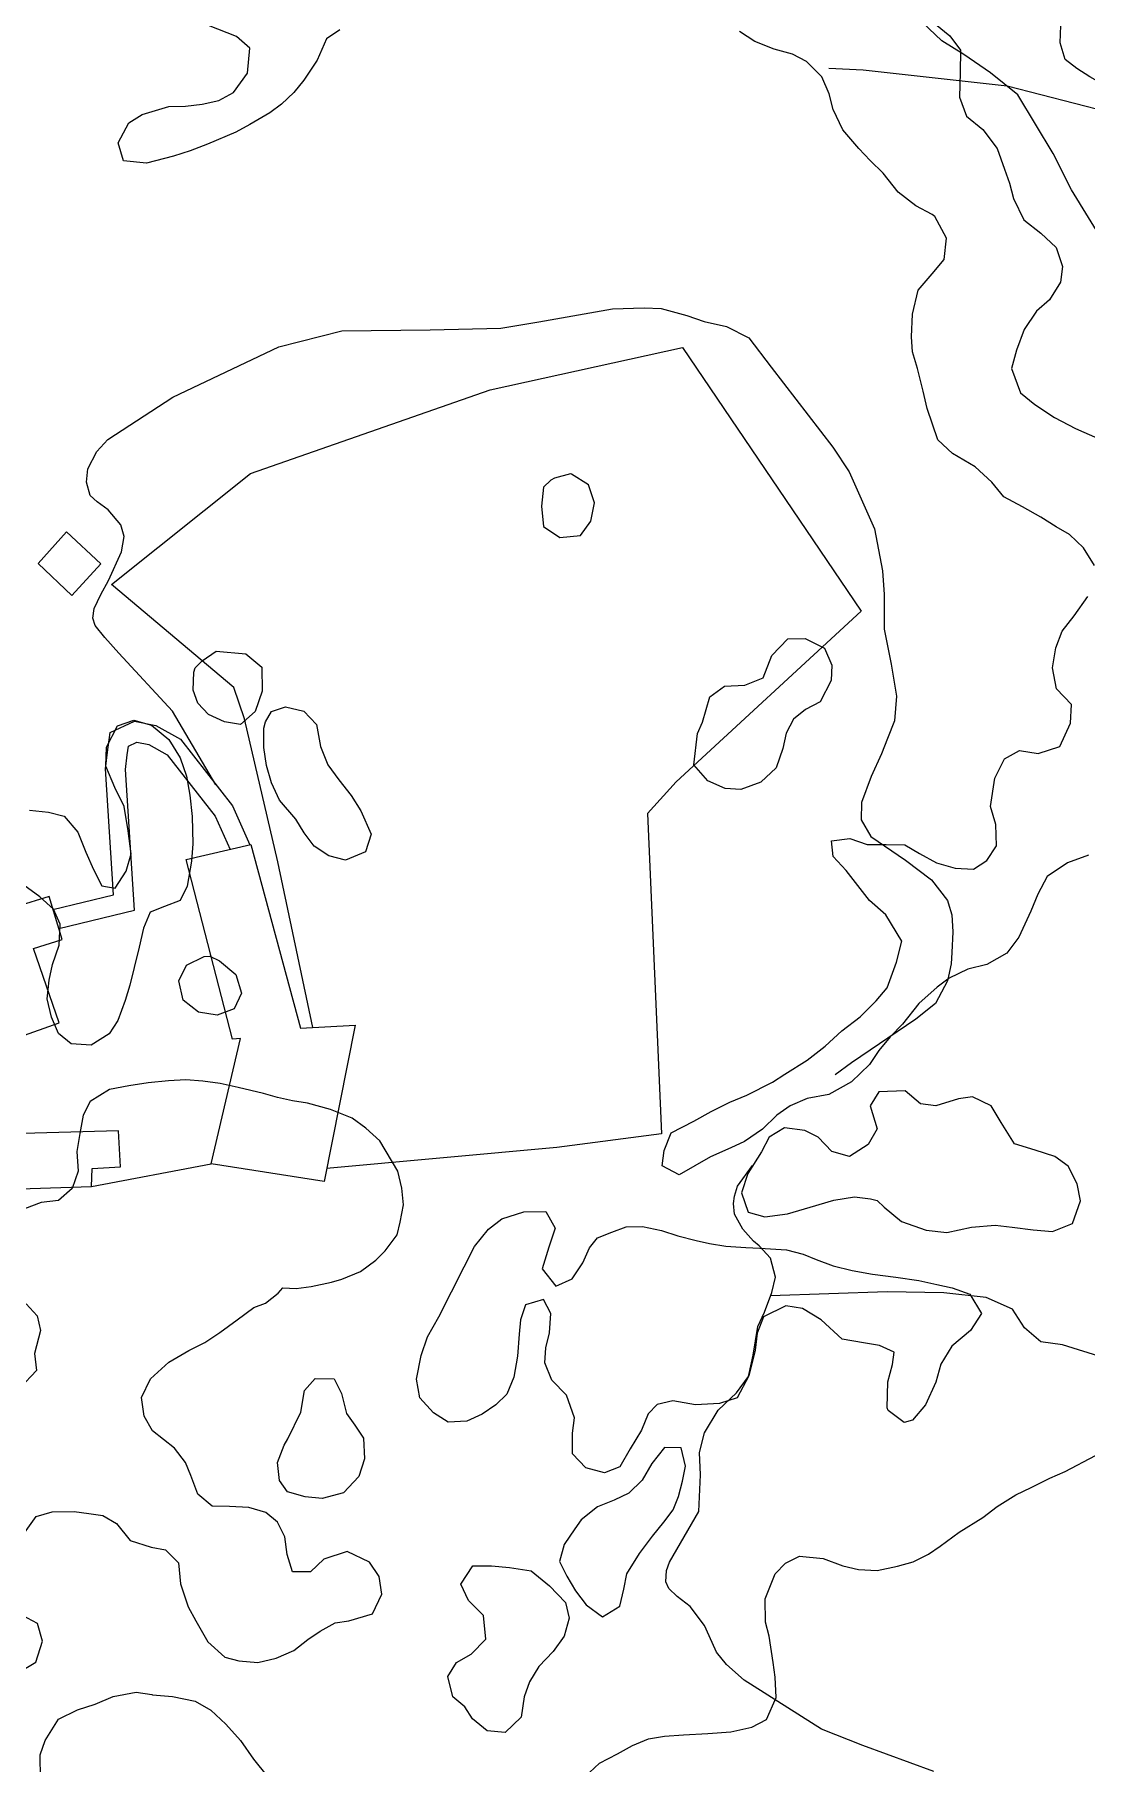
# Model space of a CAD drawing. Header units: metres. Extents: x 4652992 to 4879070, y 2074171 to 2309877.
# Drawn here: x 4654336.2 to 4654410.1, y 2308891.9 to 2309013.5 of the extents above; entities that cross this region are included whole.
import ezdxf

# ---------------------------------------------------------------- set-up
doc = ezdxf.new("R2010")
doc.units = ezdxf.units.M
doc.header["$MEASUREMENT"] = 0
doc.linetypes.add('DGN Style 2', pattern=[66.27138, 39.762828, -26.508552])
doc.linetypes.add('DGN Style 3', pattern=[92.779933, 66.271381, -26.508552])
for name, color, linetype, lineweight in [('Level 1', 2, 'Continuous', 0), ('Level 20', 30, 'DGN Style 3', 0), ('Level 30', 5, 'Continuous', 0), ('Level 31', 38, 'Continuous', 0), ('Level 37', 3, 'Continuous', 0), ('Level 40', 1, 'Continuous', 0), ('Level 54', 30, 'DGN Style 2', 0)]:
    doc.layers.add(name, color=color, linetype=linetype, lineweight=lineweight)

msp = doc.modelspace()

# ---------------------------------------------------------------- linework, layer by layer
at = {"layer": 'Level 1'}
msp.add_polyline3d([(4654476.234953, 2308969.123323, 1318.657733), (4654467.435702, 2308984.263286, 1307.357733), (4654463.784516, 2308991.728323, 1303.932733), (4654461.297513, 2308994.615591, 1302.157733), (4654454.764553, 2308998.147217, 1300.757733), (4654447.273931, 2309000.622819, 1299.582733), (4654431.548576, 2309003.760005, 1298.432733), (4654414.005677, 2309007.394726, 1297.232733), (4654404.54652, 2309009.843831, 1296.699424), (4654394.429732, 2309010.961918, 1295.799424), (4654392.031586, 2309011.090166, 1295.224424)], dxfattribs=at)
at = {"layer": 'Level 20', "linetype": 'Continuous'}
for points in [[(4654411.467688, 2308998.653444, 1296.864203), (4654409.073549, 2309002.559684, 1296.714203), (4654407.784626, 2309005.107581, 1296.689203), (4654405.298046, 2309009.229962, 1296.714203), (4654403.391084, 2309010.787625, 1296.676703), (4654401.504629, 2309012.060344, 1296.626703), (4654399.973847, 2309013.032636, 1296.514203), (4654398.156897, 2309014.739409, 1296.601703)], [(4654348.954388, 2308960.721269, 1307.276496), (4654345.902249, 2308965.909944, 1306.401496), (4654342.126594, 2308969.980104, 1306.113996), (4654341.144186, 2308971.075026, 1305.888996), (4654340.466501, 2308971.911281, 1305.663996), (4654340.306445, 2308972.443465, 1305.301496), (4654340.400548, 2308973.115139, 1305.063996), (4654340.869905, 2308974.094165, 1304.763996), (4654341.398381, 2308975.088254, 1304.426496), (4654342.322268, 2308977.104809, 1303.863996), (4654342.50477, 2308978.172676, 1303.651496), (4654342.270578, 2308978.997365, 1303.526496), (4654341.388731, 2308980.043174, 1303.376496), (4654340.598887, 2308980.62665, 1303.188996), (4654340.110723, 2308981.062784, 1302.926496), (4654339.846878, 2308982.004476, 1302.676496), (4654339.940794, 2308982.925216, 1302.463996), (4654340.575537, 2308984.145671, 1302.088996), (4654341.352468, 2308985.003769, 1301.676496), (4654345.921078, 2308987.986286, 1300.363996), (4654353.371934, 2308991.516298, 1299.888996), (4654357.80594, 2308992.645985, 1299.538996), (4654364.008781, 2308992.706733, 1299.251496), (4654368.972767, 2308992.837975, 1299.138996), (4654371.633358, 2308993.26672, 1299.138996), (4654376.827367, 2308994.178999, 1298.801496), (4654379.047692, 2308994.258916, 1298.601496), (4654380.233322, 2308994.199772, 1298.463996), (4654382.051969, 2308993.728943, 1297.963996), (4654383.26744, 2308993.303731, 1297.751496), (4654384.831739, 2308992.94248, 1297.501496), (4654386.4082, 2308992.135922, 1297.176496), (4654387.958987, 2308990.089706, 1297.026496), (4654392.306438, 2308984.458793, 1296.963996), (4654393.451942, 2308982.720359, 1296.926496), (4654395.234819, 2308978.715447, 1297.126496), (4654395.804701, 2308975.771621, 1297.238996), (4654395.903536, 2308974.090367, 1297.426496), (4654395.917201, 2308971.652527, 1297.538996), (4654396.400974, 2308969.197446, 1297.663996), (4654396.766319, 2308966.961307, 1297.626496), (4654396.628673, 2308965.219804, 1297.513996), (4654396.153611, 2308963.965298, 1297.413996), (4654395.719802, 2308962.895682, 1297.313996), (4654395.002554, 2308961.305446, 1297.201496), (4654394.318001, 2308959.486882, 1297.376496), (4654394.292327, 2308958.247224, 1297.401496), (4654394.979134, 2308957.076989, 1297.488996), (4654397.398855, 2308955.426538, 1297.601496), (4654399.235933, 2308954.038682, 1297.776496), (4654400.360529, 2308952.581402, 1297.951496), (4654400.410903, 2308952.432312, 1297.951496)], [(4654400.410903, 2308952.432312, 1297.951496), (4654400.66649, 2308951.568609, 1297.801496), (4654400.735873, 2308950.387922, 1297.582746), (4654400.653828, 2308948.925969, 1297.513996), (4654400.628209, 2308948.128807, 1297.357746), (4654400.360344, 2308946.940703, 1297.313996), (4654399.5265, 2308945.351718, 1297.213996), (4654398.140769, 2308944.245581, 1297.120246), (4654393.622674, 2308941.163344, 1297.020246), (4654392.469453, 2308940.323343, 1297.007746)], [(4654399.401263, 2308891.339712, 1301.66322), (4654394.413092, 2308893.174396, 1300.01322), (4654391.515891, 2308894.314277, 1299.77572), (4654386.069844, 2308897.757106, 1299.50072), (4654384.828425, 2308898.861178, 1299.50072), (4654384.126887, 2308899.732986, 1299.50072), (4654383.613188, 2308900.878158, 1299.45072), (4654383.273193, 2308901.604111, 1299.42572), (4654382.268482, 2308902.945304, 1299.37572), (4654381.371695, 2308903.656233, 1299.33822), (4654380.777852, 2308904.203628, 1299.27572), (4654380.560144, 2308904.68605, 1299.26322), (4654380.620603, 2308905.481834, 1299.23822), (4654380.835081, 2308906.056406, 1299.23822), (4654382.891126, 2308909.621182, 1299.23822), (4654382.999086, 2308912.215823, 1299.23822), (4654382.922209, 2308913.785956, 1299.17572), (4654383.282611, 2308915.16935, 1299.11322), (4654384.233853, 2308916.756494, 1299.05072), (4654385.53459, 2308917.977456, 1298.97572), (4654386.376275, 2308919.110908, 1298.95072), (4654386.7024, 2308920.611427, 1298.85072), (4654387.040342, 2308922.638123, 1298.73822), (4654387.49871, 2308923.643182, 1298.66322), (4654388.025176, 2308925.025692, 1298.61322), (4654388.273475, 2308926.094839, 1298.56322), (4654387.933023, 2308927.432493, 1298.38822), (4654387.119154, 2308928.295904, 1298.28822), (4654386.737927, 2308928.639766, 1298.23822), (4654385.972927, 2308929.466935, 1298.11322), (4654385.390903, 2308930.540507, 1297.98822), (4654385.329303, 2308931.273972, 1297.92572), (4654385.394854, 2308931.790867, 1297.85072), (4654385.606786, 2308932.504884, 1297.66322), (4654386.646038, 2308933.965621, 1297.26322)], [(4654444.315119, 2308916.317073, 1302.69447), (4654443.457728, 2308915.388951, 1302.18197), (4654440.724903, 2308913.652842, 1300.60697), (4654438.865205, 2308913.58123, 1300.00697), (4654433.871091, 2308915.705052, 1298.77572), (4654424.054144, 2308918.937661, 1298.53822), (4654411.36721, 2308920.434678, 1298.53822), (4654408.443916, 2308921.344275, 1298.53822), (4654406.916874, 2308921.544805, 1298.53822), (4654405.765673, 2308922.545918, 1298.53822), (4654404.924459, 2308923.854343, 1298.53822), (4654403.068703, 2308924.677903, 1298.53822), (4654400.112271, 2308925.004578, 1298.53822), (4654396.128578, 2308925.073451, 1298.53822), (4654387.932487, 2308924.782289, 1298.622023)]]:
    msp.add_polyline3d(points, dxfattribs=at)
at = {"layer": 'Level 30', "color": 1}
for points in [[(4654333.699204, 2308956.282314, 1315.51947), (4654322.613581, 2308952.463305, 1315.43822), (4654326.954113, 2308939.963713, 1315.39447), (4654332.293088, 2308942.03201, 1315.66947), (4654332.622854, 2308941.124004, 1315.69447), (4654334.307546, 2308941.765818, 1315.70072), (4654334.045395, 2308942.5935, 1315.70072), (4654337.924869, 2308943.98102, 1315.56322), (4654336.138244, 2308949.20369, 1315.14447), (4654338.137096, 2308949.846047, 1315.07572), (4654337.226489, 2308952.858399, 1315.22572), (4654334.959345, 2308952.166386, 1315.53822), (4654333.699204, 2308956.282314, 1315.51947)], [(4654351.394727, 2308956.516705, 1309.66322), (4654354.890431, 2308943.610703, 1310.36322), (4654358.724729, 2308943.831784, 1310.00697), (4654356.549077, 2308932.826582, 1309.61322), (4654348.616756, 2308934.060713, 1310.13822), (4654350.677977, 2308942.890143, 1310.21947), (4654350.119178, 2308942.835104, 1310.23197), (4654346.862817, 2308955.476525, 1310.27572), (4654351.394727, 2308956.516705, 1309.66322)], [(4654342.103744, 2308936.400554, 1313.96322), (4654333.687197, 2308936.157257, 1314.58197), (4654333.727631, 2308932.259586, 1314.75072), (4654340.217262, 2308932.47991, 1314.22572), (4654340.263599, 2308933.732258, 1314.15072), (4654342.251557, 2308933.867971, 1313.95697), (4654342.103744, 2308936.400554, 1313.96322)]]:
    msp.add_polyline3d(points, dxfattribs=at)
at = {"layer": 'Level 31'}
msp.add_3dface([(4654338.836047, 2308974.037578, 1306.584336), (4654336.45087, 2308976.290706, 1306.490586), (4654338.450413, 2308978.508377, 1306.078086), (4654340.865157, 2308976.262786, 1306.221836)], dxfattribs=at)
at = {"layer": 'Level 37'}
msp.add_line((4654340.217263, 2308932.47991, 1313.872595), (4654348.616756, 2308934.060713, 1310.460095), dxfattribs=at)
msp.add_polyline3d([(4654355.762301, 2308943.660974, 1309.510095), (4654353.295098, 2308955.297319, 1309.072595), (4654350.958916, 2308965.368649, 1307.922595), (4654350.20091, 2308967.56541, 1307.822595), (4654341.602525, 2308974.808929, 1306.722595), (4654351.370703, 2308982.618919, 1301.872595), (4654368.222906, 2308988.483729, 1300.847595), (4654381.74461, 2308991.478872, 1299.522595), (4654394.296496, 2308972.94041, 1299.347595), (4654381.298482, 2308960.926766, 1299.835095), (4654379.28077, 2308958.696965, 1299.635095), (4654380.254767, 2308936.191564, 1300.635095), (4654372.898026, 2308935.225386, 1300.835095), (4654356.729649, 2308933.73998, 1308.385095)], dxfattribs=at)
at = {"layer": 'Level 40', "color": 3}
for points in [[(4654357.665277, 2309013.806593, 1305.89447), (4654356.732209, 2309013.164713, 1305.26947), (4654356.061958, 2309011.681461, 1304.54447), (4654355.122637, 2309010.255713, 1303.99447), (4654354.422705, 2309009.395751, 1303.71947), (4654353.56133, 2309008.570291, 1303.46947), (4654352.747869, 2309007.958935, 1303.14447), (4654351.3244, 2309007.141431, 1302.14447), (4654350.361475, 2309006.618104, 1302.11947), (4654348.363932, 2309005.755029, 1301.94447), (4654347.131938, 2309005.289206, 1301.74447), (4654345.977714, 2309004.918934, 1301.66947), (4654344.064019, 2309004.430543, 1301.41947), (4654342.467482, 2309004.603488, 1301.14447), (4654342.073257, 2309005.865545, 1300.99447), (4654342.839158, 2309007.27227, 1300.91947), (4654343.760248, 2309007.860624, 1300.89447), (4654345.632107, 2309008.414042, 1300.91947), (4654346.82209, 2309008.440156, 1301.06947), (4654347.982215, 2309008.584823, 1301.24447), (4654349.166296, 2309008.836541, 1301.41947), (4654350.195013, 2309009.401894, 1301.59447), (4654351.176169, 2309010.762615, 1302.09447), (4654351.344216, 2309012.521453, 1302.36947), (4654350.399699, 2309013.340256, 1302.41947), (4654348.426641, 2309014.098444, 1302.44447)], [(4654399.528259, 2309014.207092, 1299.933293), (4654400.528981, 2309013.373986, 1299.958293), (4654401.266114, 2309012.372212, 1299.933293), (4654401.254434, 2309010.799186, 1299.883293), (4654401.206835, 2309009.065041, 1299.808293), (4654401.698387, 2309007.721938, 1299.758293), (4654402.848911, 2309006.800507, 1299.758293), (4654403.84973, 2309005.460962, 1299.783293), (4654404.371262, 2309003.998907, 1299.883293), (4654404.71895, 2309003.024203, 1299.983293), (4654404.988768, 2309001.953626, 1300.083293), (4654405.725998, 2309000.445412, 1300.108293), (4654406.930447, 2308999.512441, 1300.083293), (4654408.003101, 2308998.495136, 1300.033293), (4654408.440728, 2308997.163574, 1300.008293), (4654408.309128, 2308996.06636, 1299.883293), (4654407.524494, 2308994.827549, 1299.733293), (4654406.607968, 2308994.010843, 1299.558293), (4654405.757437, 2308992.729865, 1299.508293), (4654405.206509, 2308991.272235, 1299.633293), (4654404.865245, 2308989.994814, 1299.633293), (4654405.500661, 2308988.283313, 1299.383293), (4654406.501383, 2308987.450207, 1299.283293), (4654407.879578, 2308986.536324, 1299.233293), (4654409.347615, 2308985.772022, 1299.233293), (4654410.893522, 2308985.103593, 1299.308293)], [(4654422.809024, 2309014.13975, 1301.320793), (4654424.3881, 2309013.410656, 1301.320793), (4654425.632972, 2309012.445358, 1301.320793), (4654426.183273, 2309011.516663, 1301.158293), (4654426.244099, 2309010.161215, 1300.995793), (4654425.473735, 2309009.235153, 1300.808293), (4654424.370489, 2309009.079439, 1300.683293), (4654423.094969, 2309009.408033, 1300.445793), (4654421.834278, 2309009.677522, 1300.283293), (4654420.623409, 2309009.293105, 1300.120793), (4654419.20296, 2309008.226331, 1300.133293), (4654418.168519, 2309008.251683, 1300.245793), (4654416.827689, 2309008.790011, 1300.483293), (4654415.406058, 2309009.093902, 1300.795793), (4654414.34163, 2309008.985826, 1300.983293), (4654412.767891, 2309009.23833, 1301.083293), (4654411.722116, 2309009.713586, 1301.083293), (4654410.354793, 2309010.509286, 1301.145793), (4654409.446298, 2309011.095035, 1301.158293), (4654408.630267, 2309011.716954, 1301.120793), (4654408.274056, 2309012.883836, 1300.933293), (4654408.323357, 2309014.103872, 1300.795793)], [(4654399.278709, 2309000.81918, 1299.13197), (4654398.14544, 2309001.425873, 1299.04447), (4654396.895769, 2309002.393979, 1298.91947), (4654395.83779, 2309003.713768, 1298.69447), (4654394.938046, 2309004.607117, 1298.48197), (4654394.139971, 2309005.450702, 1298.25697), (4654392.995238, 2309006.760979, 1298.04447), (4654392.329199, 2309008.193354, 1298.01947), (4654392.039826, 2309009.292853, 1298.01947), (4654391.520199, 2309010.497632, 1298.04447), (4654390.46204, 2309011.565051, 1298.18197), (4654389.478274, 2309012.083715, 1298.35697), (4654388.177319, 2309012.445778, 1298.61947), (4654386.831621, 2309012.985673, 1298.90697), (4654385.749276, 2309013.693669, 1299.20697)], [(4654410.683943, 2308976.142889, 1299.53197), (4654409.921387, 2308977.37417, 1299.40697), (4654408.941222, 2308978.313144, 1299.28197), (4654407.999449, 2308978.860625, 1299.20697), (4654406.917653, 2308979.542245, 1299.10697), (4654405.623296, 2308980.260569, 1299.15697), (4654404.328939, 2308980.978893, 1299.45697), (4654403.47445, 2308982.006126, 1299.58197), (4654402.301121, 2308983.088415, 1299.68197), (4654400.717019, 2308984.021711, 1299.83197), (4654399.683714, 2308984.969861, 1299.98197), (4654398.936307, 2308987.188174, 1300.00697), (4654398.661709, 2308988.390178, 1300.00697), (4654398.24244, 2308990.002027, 1299.85697), (4654397.905004, 2308991.159902, 1299.78197), (4654397.823571, 2308992.218591, 1299.70697), (4654397.89226, 2308993.801163, 1299.58197), (4654398.308884, 2308995.488598, 1299.53197), (4654399.285603, 2308996.639476, 1299.58197), (4654400.126946, 2308997.648788, 1299.55697), (4654400.292217, 2308999.159703, 1299.35697), (4654399.471873, 2309000.675865, 1299.28197), (4654399.278709, 2309000.81918, 1299.13197)], [(4654371.832063, 2308980.310624, 1301.920793), (4654371.963155, 2308978.8884, 1302.095793), (4654373.109401, 2308978.113952, 1302.145793), (4654374.571159, 2308978.24814, 1302.045793), (4654375.303461, 2308979.263017, 1301.920793), (4654375.562382, 2308980.546233, 1301.845793), (4654375.14252, 2308981.807008, 1301.670793), (4654373.936733, 2308982.566278, 1301.583293), (4654373.856349, 2308982.583433, 1301.558293), (4654372.751857, 2308982.289343, 1301.533293), (4654372.495834, 2308982.148789, 1301.533293), (4654371.962964, 2308981.649048, 1301.545793), (4654371.832063, 2308980.310624, 1301.920793)], [(4654410.264597, 2308955.762575, 1300.83197), (4654408.80032, 2308955.245689, 1300.83197), (4654407.364738, 2308954.284005, 1300.80697), (4654406.697161, 2308953.024766, 1300.73197), (4654406.208402, 2308951.844612, 1300.73197), (4654405.381004, 2308950.008185, 1300.70697), (4654404.520264, 2308948.892261, 1300.70697), (4654403.113776, 2308948.090494, 1300.70697), (4654401.794573, 2308947.76848, 1300.65697), (4654400.47032, 2308947.117455, 1300.58197), (4654399.643724, 2308946.490459, 1300.53197), (4654398.338467, 2308945.34133, 1300.48197), (4654397.197279, 2308943.888969, 1300.35697), (4654396.322192, 2308942.995444, 1300.30697), (4654395.543687, 2308942.030261, 1300.18197), (4654394.871461, 2308941.046727, 1300.08197), (4654393.609646, 2308939.835117, 1300.05697), (4654392.024342, 2308938.954266, 1300.03197), (4654390.492578, 2308938.668955, 1300.00697), (4654389.3037, 2308938.159496, 1299.93197), (4654388.361126, 2308937.497546, 1299.93197), (4654387.360362, 2308936.515761, 1300.08197), (4654386.103596, 2308935.633161, 1300.38197), (4654385.146675, 2308935.19361, 1300.53197), (4654383.716142, 2308934.560937, 1300.68197), (4654382.614148, 2308933.926514, 1300.73197), (4654381.512153, 2308933.292092, 1300.83197), (4654380.314378, 2308933.938758, 1300.80697), (4654380.455203, 2308935.01405, 1300.68197), (4654380.953662, 2308936.24751, 1300.53197), (4654382.529268, 2308937.075055, 1300.38197), (4654383.74724, 2308937.744432, 1300.33197), (4654385.071493, 2308938.395457, 1300.28197), (4654386.260371, 2308938.904916, 1300.23197), (4654388.067934, 2308939.80237, 1300.15697), (4654388.937972, 2308940.366884, 1300.13197), (4654390.489532, 2308941.363522, 1300.10697), (4654391.765694, 2308942.352734, 1300.10697), (4654392.945275, 2308943.413603, 1300.08197), (4654394.221437, 2308944.402814, 1300.08197), (4654395.357576, 2308945.526165, 1300.03197), (4654396.126383, 2308946.438042, 1300.03197), (4654396.784662, 2308948.24869, 1300.03197), (4654397.162493, 2308949.722902, 1300.03197), (4654396.018659, 2308951.569823, 1300.15697), (4654394.888772, 2308952.58963, 1300.20697), (4654394.217749, 2308953.420243, 1300.20697), (4654393.242633, 2308954.688228, 1300.23197), (4654392.325306, 2308955.671331, 1300.28197), (4654392.200431, 2308956.792503, 1300.35697), (4654393.490539, 2308956.954599, 1300.40697), (4654394.727107, 2308956.521156, 1300.40697), (4654396.041261, 2308956.51416, 1300.48197), (4654397.355415, 2308956.507164, 1300.53197), (4654398.39377, 2308955.888025, 1300.53197), (4654399.591545, 2308955.241359, 1300.58197), (4654400.890951, 2308954.852046, 1300.58197), (4654402.195407, 2308954.791743, 1300.58197), (4654403.128283, 2308955.400388, 1300.60697), (4654403.810206, 2308956.437227, 1300.60697), (4654403.753219, 2308957.931539, 1300.48197), (4654403.38204, 2308959.205201, 1300.38197), (4654403.687735, 2308961.186692, 1300.25697), (4654404.374708, 2308962.552543, 1300.23197), (4654405.413864, 2308963.142835, 1300.23197), (4654406.742365, 2308962.91344, 1300.23197), (4654408.259782, 2308963.42115, 1300.35697), (4654408.995246, 2308965.05353, 1300.38197), (4654409.068584, 2308966.360397, 1300.28197), (4654408.011233, 2308967.47764, 1300.18197), (4654407.731987, 2308968.955349, 1300.10697), (4654407.984142, 2308970.3413, 1299.95697), (4654408.419762, 2308971.530631, 1299.85697), (4654409.270803, 2308972.593249, 1299.78197), (4654410.233175, 2308973.966526, 1299.73197)], [(4654351.062641, 2308969.921521, 1308.389543), (4654352.186204, 2308968.994057, 1308.352043), (4654352.198878, 2308967.312967, 1308.439543), (4654351.71163, 2308965.876059, 1308.514543), (4654350.677264, 2308964.968542, 1308.477043), (4654349.554106, 2308965.153027, 1308.452043), (4654348.421947, 2308965.669606, 1308.327043), (4654347.683591, 2308966.459895, 1308.202043), (4654347.362636, 2308967.38129, 1308.189543), (4654347.394291, 2308968.640208, 1308.164543), (4654347.49114, 2308968.949729, 1308.214543), (4654347.990659, 2308969.448527, 1308.289543), (4654348.972235, 2308970.11967, 1308.252043), (4654351.062641, 2308969.921521, 1308.389543)], [(4654383.661208, 2308966.89879, 1302.308293), (4654384.69884, 2308967.651477, 1301.983293), (4654386.119677, 2308967.737976, 1301.758293), (4654387.409875, 2308968.241969, 1301.533293), (4654388.013824, 2308969.810764, 1301.308293), (4654389.146721, 2308970.98841, 1301.145793), (4654390.356495, 2308971.008617, 1301.070793), (4654391.717614, 2308970.32861, 1301.045793), (4654392.234392, 2308969.132982, 1301.058293), (4654392.189427, 2308968.057197, 1301.108293), (4654391.404186, 2308966.554909, 1301.308293), (4654390.387438, 2308966.020408, 1301.483293), (4654389.53412, 2308965.33972, 1301.658293), (4654389.034413, 2308964.36095, 1301.858293), (4654388.790294, 2308963.271993, 1302.083293), (4654388.320181, 2308961.925116, 1302.270793), (4654387.249758, 2308960.901123, 1302.320793), (4654385.846607, 2308960.393398, 1302.383293), (4654384.740899, 2308960.46231, 1302.408293), (4654383.516461, 2308961.001837, 1302.433293), (4654382.535965, 2308962.129414, 1302.383293), (4654382.804253, 2308964.326424, 1302.208293), (4654383.149329, 2308965.115541, 1302.208293), (4654383.661208, 2308966.89879, 1302.308293)], [(4654337.194146, 2308958.798998, 1313.560095), (4654338.294741, 2308958.526041, 1313.510095), (4654339.243114, 2308957.399237, 1313.522595), (4654339.811112, 2308955.980674, 1313.610095), (4654340.359321, 2308954.758076, 1313.722595), (4654340.9218, 2308953.615526, 1313.722595), (4654341.8774, 2308953.450176, 1313.272595), (4654342.636624, 2308954.639085, 1312.822595), (4654342.992923, 2308955.870208, 1312.410095), (4654342.786271, 2308957.473798, 1311.860095), (4654342.492468, 2308959.202492, 1311.247595), (4654341.852353, 2308960.523511, 1311.097595), (4654341.218992, 2308962.035901, 1310.772595), (4654341.266272, 2308963.375506, 1310.460095), (4654342.024733, 2308964.867112, 1310.172595), (4654343.191164, 2308965.270409, 1310.047595), (4654344.414968, 2308964.921121, 1309.997595), (4654345.630783, 2308963.913075, 1309.985095), (4654346.439679, 2308962.617864, 1310.035095), (4654346.893983, 2308961.328997, 1310.135095), (4654347.121661, 2308959.996827, 1310.297595), (4654347.289496, 2308958.48247, 1310.547595), (4654347.332887, 2308956.577059, 1310.935095), (4654347.225001, 2308955.357964, 1311.122595), (4654346.937585, 2308953.592311, 1311.410095), (4654346.428773, 2308952.580119, 1311.560095), (4654345.341976, 2308952.163043, 1311.835095), (4654344.339568, 2308951.75887, 1312.185095), (4654343.864817, 2308950.630761, 1312.697595), (4654343.547335, 2308949.310404, 1313.072595), (4654343.210826, 2308947.883316, 1313.385095), (4654342.907615, 2308946.643007, 1313.460095), (4654342.5751, 2308945.545298, 1313.760095), (4654342.052779, 2308944.150361, 1313.935095), (4654341.447303, 2308943.209907, 1314.072595), (4654340.182973, 2308942.410962, 1314.310095), (4654338.778877, 2308942.516388, 1314.472595), (4654337.896629, 2308943.246669, 1314.597595), (4654337.387239, 2308944.380032, 1314.722595), (4654337.096958, 2308945.668023, 1314.835095), (4654337.223872, 2308946.993849, 1314.910095), (4654337.471997, 2308948.078655, 1314.972595), (4654337.936471, 2308949.456095, 1315.097595), (4654338.007537, 2308950.929114, 1315.122595), (4654337.536964, 2308951.973243, 1315.122595), (4654336.572323, 2308952.85531, 1315.085095), (4654335.455932, 2308953.653611, 1315.022595)], [(4654353.834095, 2308966.193849, 1308.552043), (4654355.124894, 2308965.891071, 1308.539543), (4654356.025025, 2308964.956225, 1308.527043), (4654356.290459, 2308963.413836, 1308.614543), (4654356.805653, 2308962.120845, 1308.702043), (4654357.597068, 2308961.07161, 1308.839543), (4654358.462005, 2308959.979182, 1308.964543), (4654359.135839, 2308958.899992, 1308.989543), (4654359.851137, 2308957.261669, 1308.989543), (4654359.457873, 2308955.99732, 1309.014543), (4654358.052896, 2308955.416467, 1309.014543), (4654356.873813, 2308955.722936, 1309.027043), (4654355.862101, 2308956.406432, 1309.002043), (4654355.158939, 2308957.354303, 1308.952043), (4654354.567493, 2308958.305865, 1308.877043), (4654353.426064, 2308959.649857, 1308.739543), (4654352.866811, 2308960.8697, 1308.564543), (4654352.498662, 2308962.076304, 1308.452043), (4654352.31275, 2308963.354104, 1308.377043), (4654352.309076, 2308964.7031, 1308.364543), (4654352.435254, 2308965.14394, 1308.427043), (4654352.849385, 2308965.881063, 1308.489543), (4654353.834095, 2308966.193849, 1308.552043)], [(4654335.852653, 2308958.948604, 1313.997595), (4654337.194146, 2308958.798998, 1313.560095)], [(4654349.205231, 2308948.34668, 1312.435095), (4654350.344839, 2308947.380232, 1312.435095), (4654350.751336, 2308946.059783, 1312.241345), (4654350.228265, 2308944.968825, 1311.903845), (4654349.039865, 2308944.514993, 1311.716345), (4654347.72472, 2308944.728759, 1311.547595), (4654346.645621, 2308945.574838, 1311.491345), (4654346.341472, 2308946.932533, 1311.547595), (4654346.882567, 2308948.047848, 1311.728845), (4654348.126067, 2308948.657001, 1311.797595), (4654348.527286, 2308948.683759, 1311.828845), (4654349.205231, 2308948.34668, 1312.435095)], [(4654335.494999, 2308908.116883, 1313.11947), (4654336.330036, 2308909.285782, 1312.70697), (4654337.450633, 2308909.611886, 1312.46947), (4654338.977889, 2308909.62145, 1312.18197), (4654340.018016, 2308909.496352, 1312.00697), (4654341.000554, 2308909.353851, 1311.80697), (4654341.960209, 2308908.777552, 1311.55697), (4654342.921435, 2308907.599071, 1311.24447), (4654344.389914, 2308907.126325, 1311.04447), (4654345.415839, 2308906.921603, 1310.91947), (4654346.318692, 2308906.02681, 1310.89447), (4654346.46422, 2308904.551593, 1310.81947), (4654346.991954, 2308902.928222, 1310.73197), (4654347.549279, 2308901.929005, 1310.70697), (4654348.379153, 2308900.472277, 1310.65697), (4654349.575464, 2308899.389952, 1310.38197), (4654350.565495, 2308899.136717, 1310.09447), (4654351.905787, 2308899.014446, 1309.71947), (4654353.184947, 2308899.313138, 1309.29447), (4654354.427428, 2308899.864406, 1308.90697), (4654355.407612, 2308900.625179, 1308.64447), (4654356.275379, 2308901.213868, 1308.65697), (4654357.332869, 2308901.797118, 1308.91947), (4654358.283462, 2308901.933735, 1309.25697), (4654359.953511, 2308902.438445, 1309.95697), (4654360.605532, 2308903.803142, 1310.53197), (4654360.422135, 2308905.066028, 1310.80697), (4654359.754368, 2308906.056979, 1310.95697), (4654358.174661, 2308906.82255, 1311.10697), (4654356.526306, 2308906.28673, 1311.08197), (4654355.601736, 2308905.379545, 1310.86947), (4654354.321791, 2308905.381945, 1310.83197), (4654353.965631, 2308906.592621, 1310.80697), (4654353.782235, 2308907.855507, 1310.80697), (4654353.282498, 2308908.872128, 1310.80697), (4654352.452219, 2308909.562858, 1310.80697), (4654351.260238, 2308909.905725, 1310.80697), (4654349.910478, 2308909.974913, 1310.78197), (4654348.688121, 2308909.994717, 1310.75697), (4654347.670093, 2308910.854703, 1310.66947), (4654347.195998, 2308912.167846, 1310.51947), (4654346.814196, 2308913.081998, 1310.20697), (4654346.04072, 2308914.091223, 1310.11947), (4654344.483896, 2308915.290592, 1310.40697), (4654343.904878, 2308916.320919, 1310.71947), (4654343.730949, 2308917.636888, 1311.00697), (4654344.347075, 2308918.953071, 1311.26947), (4654345.645574, 2308920.123925, 1311.55697), (4654347.045832, 2308920.948873, 1311.71947), (4654348.182605, 2308921.518416, 1311.53197), (4654349.232602, 2308922.2124, 1312.13197), (4654350.452605, 2308923.095869, 1312.74447), (4654351.615019, 2308923.961935, 1313.31947), (4654352.43545, 2308924.285212, 1313.95697), (4654353.322152, 2308924.980067, 1313.98197), (4654353.662974, 2308925.359648, 1313.98197), (4654354.581959, 2308925.310398, 1314.63197), (4654355.644887, 2308925.455515, 1314.78197), (4654357.06351, 2308925.758391, 1315.48197), (4654357.808807, 2308925.95842, 1316.45697), (4654359.10668, 2308926.501421, 1317.35697), (4654360.177926, 2308927.302854, 1318.05697), (4654360.840538, 2308927.95568, 1318.73197), (4654361.694673, 2308929.06871, 1319.58197), (4654361.909389, 2308929.963407, 1320.03197), (4654362.128263, 2308931.186262, 1320.23197), (4654362.010475, 2308932.357693, 1320.38197), (4654361.733871, 2308933.556581, 1320.63197), (4654360.478789, 2308935.692007, 1320.80697), (4654359.490794, 2308936.575379, 1320.88197), (4654358.527188, 2308937.290095, 1320.93197), (4654356.996134, 2308937.883661, 1320.93197), (4654355.383592, 2308938.326877, 1320.95697), (4654354.324824, 2308938.509918, 1320.95697), (4654353.275572, 2308938.746126, 1320.95697), (4654352.288775, 2308939.026349, 1320.98197), (4654350.507902, 2308939.443853, 1320.98197), (4654349.246896, 2308939.71667, 1320.83197), (4654348.019796, 2308939.873999, 1320.73197), (4654346.836119, 2308939.969008, 1320.63197), (4654345.623893, 2308939.904515, 1320.43197), (4654344.18088, 2308939.770294, 1320.23197), (4654342.834228, 2308939.564602, 1320.00697), (4654341.47806, 2308939.305742, 1319.70697), (4654340.123089, 2308938.443735, 1319.10697), (4654339.624649, 2308937.488463, 1318.65697), (4654339.396258, 2308936.212441, 1318.03197), (4654339.167868, 2308934.936419, 1317.33197), (4654339.167868, 2308934.936419, 1316.23197), (4654339.167868, 2308934.936419, 1315.68197), (4654339.274401, 2308933.550173, 1315.65697), (4654338.840393, 2308932.339468, 1315.50697), (4654337.899009, 2308931.490063, 1315.34447), (4654336.675078, 2308931.346073, 1315.19447), (4654335.509437, 2308930.918437, 1315.03197)], [(4654395.903571, 2308931.020155, 1301.76947), (4654397.138309, 2308930.026835, 1301.71947), (4654398.854092, 2308929.395904, 1301.55697), (4654400.325131, 2308929.252888, 1301.49447), (4654402.054741, 2308929.622133, 1301.38197), (4654403.713693, 2308929.752958, 1301.25697), (4654404.911055, 2308929.629424, 1301.20697), (4654406.372365, 2308929.432392, 1301.13197), (4654407.735879, 2308929.307971, 1301.09447), (4654409.140357, 2308929.872694, 1301.00697), (4654409.705889, 2308931.473681, 1300.84447), (4654409.475227, 2308932.655387, 1300.75697), (4654408.841348, 2308933.906828, 1300.68197), (4654407.912286, 2308934.596641, 1300.59447), (4654406.521636, 2308935.032094, 1300.54447), (4654405.077224, 2308935.476846, 1300.49447), (4654404.127939, 2308936.97778, 1300.43197), (4654403.425705, 2308938.157496, 1300.41947), (4654402.122867, 2308938.772706, 1300.44447), (4654401.12852, 2308938.638336, 1300.51947), (4654399.545603, 2308938.160173, 1300.80697), (4654398.460629, 2308938.292119, 1300.81947), (4654397.37745, 2308939.203529, 1300.58197), (4654395.535195, 2308939.132256, 1300.49447), (4654394.91539, 2308938.153335, 1300.73197), (4654395.427407, 2308936.533082, 1301.06947), (4654394.78328, 2308935.419121, 1301.15697), (4654393.469429, 2308934.588083, 1301.21947), (4654392.230338, 2308934.941627, 1301.10697), (4654391.27414, 2308935.942473, 1300.93197), (4654390.333045, 2308936.411573, 1300.81947), (4654388.898616, 2308936.603956, 1300.60697), (4654387.838729, 2308935.951788, 1300.43197), (4654387.289839, 2308934.904905, 1300.46947), (4654386.325953, 2308933.40066, 1300.69447), (4654385.884842, 2308932.028796, 1300.90697), (4654386.359995, 2308930.665561, 1301.14447), (4654387.523307, 2308930.352972, 1301.21947), (4654389.111344, 2308930.551759, 1301.18197), (4654390.721142, 2308931.025274, 1301.15697), (4654392.362685, 2308931.521147, 1301.13197), (4654393.816316, 2308931.743179, 1301.11947), (4654394.955052, 2308931.601936, 1301.25697), (4654395.407167, 2308931.495894, 1301.31947), (4654395.903571, 2308931.020155, 1301.76947)], [(4654376.761165, 2308929.269406, 1305.06947), (4654377.770479, 2308929.650762, 1305.06947), (4654378.936325, 2308929.671527, 1305.06947), (4654380.268396, 2308929.385611, 1304.94447), (4654381.420072, 2308929.019712, 1304.81947), (4654382.688781, 2308928.689165, 1304.59447), (4654383.645158, 2308928.46821, 1304.39447), (4654384.772239, 2308928.273327, 1303.81947), (4654386.196746, 2308928.193779, 1303.21947), (4654387.182198, 2308928.13456, 1302.96947), (4654389.045761, 2308928.034683, 1302.69447), (4654390.207129, 2308927.722695, 1302.46947), (4654391.134432, 2308927.340005, 1302.36947), (4654392.330087, 2308926.910914, 1302.26947), (4654393.652466, 2308926.571086, 1302.19447), (4654395.10157, 2308926.320522, 1302.04447), (4654396.721376, 2308926.09603, 1301.89447), (4654398.341182, 2308925.871537, 1301.76947), (4654399.619583, 2308925.594902, 1301.69447), (4654400.683301, 2308925.355387, 1301.61947), (4654401.932627, 2308924.917016, 1301.59447), (4654402.739152, 2308923.554631, 1301.56947), (4654401.969851, 2308922.353547, 1301.56947), (4654400.663844, 2308921.245264, 1301.56947), (4654399.884851, 2308919.990268, 1301.56947), (4654399.544913, 2308918.714942, 1301.64447), (4654398.815111, 2308917.117914, 1301.74447), (4654397.904181, 2308916.052494, 1301.79447), (4654397.319018, 2308915.875736, 1301.79447), (4654396.200895, 2308916.736122, 1301.76947), (4654396.122629, 2308916.916418, 1301.76947), (4654396.174097, 2308918.741912, 1301.79447), (4654396.504343, 2308919.963326, 1301.79447), (4654396.605738, 2308920.835196, 1301.91947), (4654395.580785, 2308921.290359, 1301.99447), (4654394.453705, 2308921.485242, 1302.04447), (4654392.950931, 2308921.745086, 1302.34447), (4654391.480976, 2308923.111009, 1302.69447), (4654390.182459, 2308923.891412, 1303.09447), (4654389.001708, 2308924.095575, 1303.51947), (4654387.422136, 2308923.312533, 1304.26947), (4654386.99424, 2308922.163592, 1304.76947), (4654386.834697, 2308920.968249, 1305.21947), (4654386.397844, 2308919.153805, 1305.31947), (4654385.570393, 2308917.629249, 1305.21947), (4654384.336705, 2308917.231101, 1304.86947), (4654382.65875, 2308917.132123, 1304.49447), (4654381.048635, 2308917.410527, 1303.94447), (4654379.951363, 2308917.155555, 1303.41947), (4654379.332647, 2308916.484309, 1302.96947), (4654378.851081, 2308915.344648, 1302.11947), (4654378.062396, 2308914.03574, 1302.01947), (4654377.337073, 2308912.771464, 1301.91947), (4654376.264398, 2308912.345475, 1301.84447), (4654374.942018, 2308912.685303, 1301.71947), (4654374.013981, 2308913.679584, 1301.69447), (4654373.997609, 2308915.127695, 1301.61947), (4654374.137769, 2308916.215213, 1301.59447), (4654373.594383, 2308917.810037, 1301.49447), (4654372.560276, 2308918.852495, 1301.39447), (4654372.059109, 2308920.081467, 1301.24447), (4654372.135559, 2308921.127021, 1301.08197), (4654372.383196, 2308922.198713, 1300.89447), (4654372.486027, 2308923.546193, 1300.71947), (4654371.968169, 2308924.527289, 1300.43197), (4654370.709032, 2308924.159801, 1300.13197), (4654370.353731, 2308923.106717, 1300.06947), (4654370.25521, 2308922.09284, 1300.09447), (4654370.14538, 2308920.551534, 1300.16947), (4654369.878898, 2308919.065165, 1300.25697), (4654369.386862, 2308917.868539, 1300.39447), (4654368.617595, 2308917.137763, 1300.56947), (4654367.66476, 2308916.466575, 1300.78197), (4654366.5795, 2308915.985449, 1300.99447), (4654365.26115, 2308915.906817, 1301.40697), (4654364.239959, 2308916.556972, 1301.66947), (4654363.291445, 2308917.612499, 1302.25697), (4654363.056748, 2308918.934728, 1302.79447), (4654363.384061, 2308920.605619, 1302.83197), (4654363.809884, 2308921.897275, 1302.83197), (4654364.619532, 2308923.31763, 1302.78197), (4654366.386871, 2308926.82931, 1302.70697), (4654367.11577, 2308928.26362, 1302.53197), (4654368.111675, 2308929.48461, 1302.30697), (4654369.047284, 2308930.214499, 1302.15697), (4654370.577736, 2308930.702269, 1301.81947), (4654372.133485, 2308930.712008, 1301.50697), (4654372.783768, 2308929.54085, 1301.40697), (4654372.3531, 2308928.222169, 1301.53197), (4654371.883671, 2308926.687289, 1301.75697), (4654372.83003, 2308925.46496, 1302.26947), (4654373.978813, 2308925.990833, 1302.93197), (4654374.735164, 2308927.113914, 1303.31947), (4654375.202974, 2308928.175415, 1303.56947), (4654375.769294, 2308928.85768, 1303.68197), (4654376.761165, 2308929.269406, 1305.06947)], [(4654335.618668, 2308924.237657, 1314.66947), (4654336.394118, 2308923.392249, 1314.59447), (4654336.615383, 2308922.341692, 1314.53197), (4654336.194499, 2308920.745519, 1314.43197), (4654336.334508, 2308919.544853, 1314.33197), (4654335.189839, 2308918.320044, 1314.31947)], [(4654354.922662, 2308916.621134, 1305.03197), (4654355.164519, 2308918.125161, 1304.84447), (4654355.923768, 2308918.987674, 1304.80697), (4654357.263912, 2308918.94926, 1304.90697), (4654357.767503, 2308917.923673, 1305.30697), (4654358.119173, 2308916.510284, 1305.85697), (4654358.714454, 2308915.689683, 1306.44447), (4654359.322014, 2308914.784146, 1307.03197), (4654359.39265, 2308913.336521, 1307.59447), (4654359.002499, 2308912.07896, 1307.99447), (4654357.919061, 2308910.941233, 1308.11947), (4654356.417406, 2308910.538294, 1308.05697), (4654355.229767, 2308910.660765, 1307.80697), (4654353.973828, 2308911.015874, 1307.36947), (4654353.427082, 2308911.800482, 1306.61947), (4654353.269551, 2308913.069898, 1306.19447), (4654353.734902, 2308914.286857, 1305.84447), (4654354.007866, 2308914.736549, 1305.73197), (4654354.922662, 2308916.621134, 1305.03197)], [(4654373.087183, 2308906.116717, 1302.24447), (4654373.620869, 2308905.079765, 1302.41947), (4654374.213091, 2308904.060486, 1302.71947), (4654374.976086, 2308903.067274, 1302.95697), (4654376.12682, 2308902.229358, 1303.11947), (4654377.338399, 2308902.964759, 1302.96947), (4654377.609714, 2308904.168272, 1302.73197), (4654377.829999, 2308905.24167, 1302.53197), (4654378.723199, 2308906.67117, 1302.25697), (4654379.636248, 2308907.902735, 1302.10697), (4654380.420388, 2308908.878708, 1301.95697), (4654381.072947, 2308909.738484, 1301.83197), (4654381.461841, 2308910.671603, 1301.75697), (4654381.740663, 2308911.762673, 1301.65697), (4654381.956112, 2308912.80912, 1301.58197), (4654381.636722, 2308914.114696, 1301.51947), (4654380.475162, 2308914.120888, 1301.48197), (4654379.581457, 2308912.997126, 1301.48197), (4654378.902553, 2308911.836251, 1301.56947), (4654377.962147, 2308910.915064, 1301.68197), (4654376.933179, 2308910.425976, 1301.81947), (4654375.76996, 2308909.960084, 1301.93197), (4654374.609917, 2308909.04906, 1302.04447), (4654374.161982, 2308908.404007, 1302.05697), (4654373.412199, 2308907.310951, 1302.15697), (4654373.087183, 2308906.116717, 1302.24447)], [(4654374.850499, 2308890.952849, 1303.05697), (4654375.904403, 2308891.925458, 1303.05697), (4654377.175516, 2308892.585659, 1303.05697), (4654378.214672, 2308893.175951, 1303.05697), (4654379.340712, 2308893.641281, 1303.10697), (4654380.4714, 2308893.830905, 1303.23197), (4654381.80495, 2308893.93052, 1303.35697), (4654383.520179, 2308894.019211, 1303.48197), (4654385.129128, 2308894.126252, 1303.60697), (4654386.61745, 2308894.474045, 1303.53197), (4654387.646908, 2308895.011032, 1303.33197), (4654388.309836, 2308896.545976, 1303.03197), (4654388.24315, 2308897.986982, 1302.78197), (4654388.098878, 2308899.001541, 1302.65697), (4654387.83438, 2308900.861567, 1302.38197), (4654387.57413, 2308901.841173, 1302.23197), (4654387.546237, 2308903.495402, 1302.08197), (4654388.247958, 2308905.243569, 1302.05697), (4654388.98767, 2308905.995528, 1302.05697), (4654389.95429, 2308906.488385, 1302.05697), (4654391.621027, 2308906.310546, 1302.15697), (4654393.007317, 2308905.79627, 1302.50697), (4654394.11356, 2308905.550272, 1302.73197), (4654395.418015, 2308905.48997, 1302.95697), (4654396.843499, 2308905.793632, 1303.15697), (4654397.940444, 2308906.099044, 1303.38197), (4654399.023042, 2308906.626855, 1303.60697), (4654399.839939, 2308907.200545, 1303.83197), (4654401.169242, 2308908.180581, 1304.13197), (4654402.836781, 2308909.212173, 1304.43197), (4654403.851892, 2308909.971559, 1304.58197), (4654405.152099, 2308910.791677, 1304.78197), (4654406.234697, 2308911.319488, 1304.95697), (4654407.55895, 2308911.970513, 1305.08197), (4654408.63185, 2308912.445018, 1305.13197), (4654410.753604, 2308913.563122, 1305.13197)], [(4654368.324377, 2308905.8004, 1301.53197), (4654369.57883, 2308905.694798, 1301.60697), (4654371.114128, 2308905.457313, 1301.69447), (4654372.392112, 2308904.402906, 1301.83197), (4654373.511667, 2308903.23694, 1302.03197), (4654373.784357, 2308902.133938, 1302.11947), (4654373.417984, 2308900.86349, 1302.23197), (4654372.641351, 2308899.775074, 1302.31947), (4654371.649916, 2308898.723771, 1302.14447), (4654370.985519, 2308897.643749, 1301.94447), (4654370.604133, 2308896.598187, 1301.89447), (4654370.401532, 2308895.160509, 1301.89447), (4654369.266174, 2308894.078501, 1301.71947), (4654368.016557, 2308894.211053, 1301.48197), (4654366.978059, 2308895.057363, 1301.20697), (4654366.437372, 2308895.901019, 1301.08197), (4654365.594332, 2308896.60241, 1301.00697), (4654365.240586, 2308898.025069, 1300.95697), (4654365.858789, 2308899.001927, 1300.90697), (4654366.88025, 2308899.603457, 1300.88197), (4654367.925385, 2308900.645481, 1301.00697), (4654367.754249, 2308902.314453, 1301.11947), (4654366.695901, 2308903.358697, 1301.13197), (4654366.154709, 2308904.508091, 1301.11947), (4654366.99688, 2308905.807476, 1301.11947), (4654368.324377, 2308905.8004, 1301.53197)], [(4654335.081108, 2308898.311627, 1314.06947), (4654336.299136, 2308899.03128, 1314.06947), (4654336.75394, 2308900.51215, 1314.06947), (4654336.402514, 2308901.749367, 1314.00697), (4654335.012531, 2308902.509498, 1313.90697)], [(4654336.634248, 2308890.841308, 1312.68197), (4654336.60624, 2308892.511386, 1312.56947), (4654336.949155, 2308893.516817, 1312.50697), (4654337.897616, 2308895.018233, 1312.33197), (4654339.214996, 2308895.691553, 1312.04447), (4654340.453927, 2308896.078135, 1311.85697), (4654341.721253, 2308896.623606, 1311.71947), (4654343.351318, 2308896.915329, 1311.69447), (4654344.438083, 2308896.754915, 1311.69447), (4654344.490866, 2308896.745798, 1311.70697), (4654345.908522, 2308896.610126, 1313.59447)], [(4654345.908522, 2308896.610126, 1313.59447), (4654347.48252, 2308896.283656, 1313.38197), (4654348.594397, 2308895.65482, 1313.28197), (4654349.644751, 2308894.681724, 1313.18197), (4654350.688368, 2308893.518699, 1313.10697), (4654351.598026, 2308892.215017, 1313.04447), (4654352.553005, 2308891.012704, 1312.98197)]]:
    msp.add_polyline3d(points, dxfattribs=at)
at = {"layer": 'Level 54', "linetype": 'Continuous'}
for points in [[(4654337.498551, 2308951.958399, 1311.387513), (4654341.753534, 2308952.982431, 1310.674407), (4654341.179929, 2308961.847141, 1307.961907), (4654341.325155, 2308963.008791, 1307.799407), (4654341.510467, 2308964.389108, 1307.661907), (4654343.219904, 2308965.194717, 1307.549407), (4654344.732393, 2308964.883845, 1307.449407), (4654346.465671, 2308963.921323, 1307.361907), (4654350.107928, 2308959.23802, 1307.236907), (4654351.334486, 2308956.502878, 1307.030245)], [(4654337.904393, 2308950.615843, 1311.366345), (4654343.226957, 2308951.896806, 1310.666345), (4654342.585823, 2308961.805123, 1307.953845), (4654342.713797, 2308962.828778, 1307.791345), (4654342.796848, 2308963.44739, 1307.653845), (4654343.394893, 2308963.729232, 1307.541345), (4654344.240241, 2308963.555481, 1307.441345), (4654345.535889, 2308962.835984, 1307.353845), (4654348.899194, 2308958.511363, 1307.228845), (4654349.943101, 2308956.183522, 1307.041345)]]:
    msp.add_polyline3d(points, dxfattribs=at)

doc.saveas('drawing.dxf')
